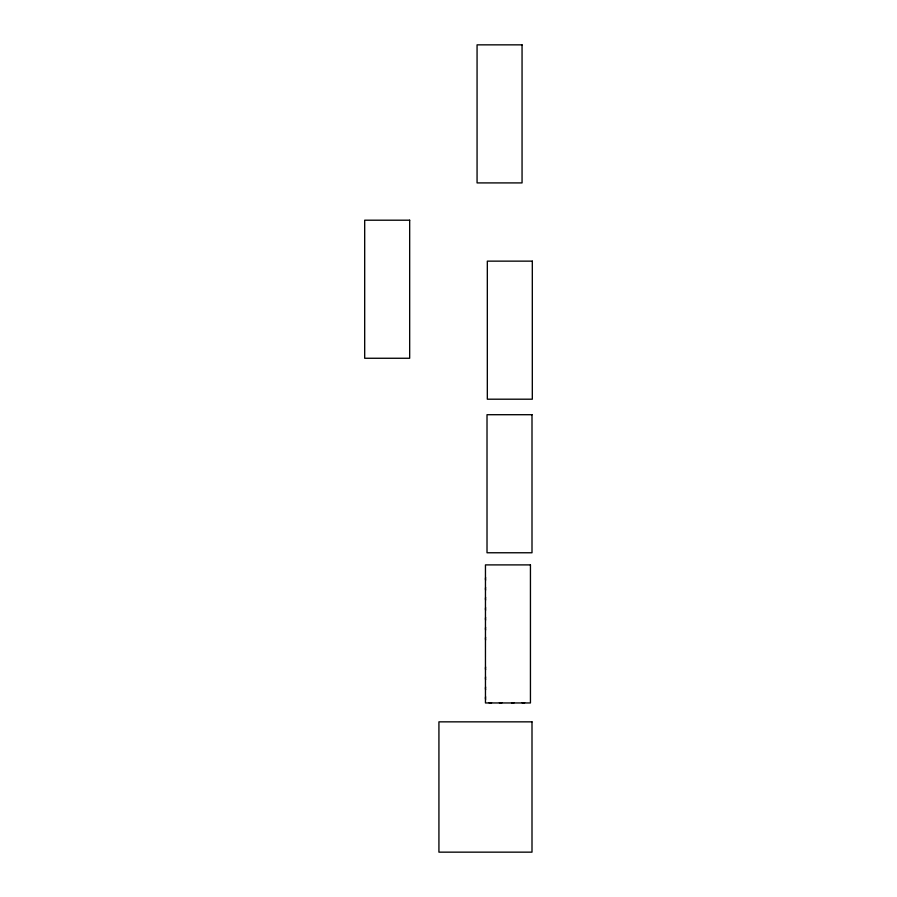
<?xml version="1.0" encoding="UTF-8"?>
<svg xmlns="http://www.w3.org/2000/svg" width="897" height="897" viewBox="0 0 897 897"><rect width="100%" height="100%" fill="white"/><g stroke="black" fill="none" stroke-linecap="round" stroke-linejoin="round"><path stroke-width="1.35" d="M524.667 702.788A4.855 4.855 0 0 1 522.144 702.788M514.071 702.788A4.855 4.855 0 0 1 511.559 702.788M501.916 702.788A4.855 4.855 0 0 1 499.394 702.788M485.636 580.135A4.855 4.855 0 0 1 485.636 577.623M485.636 590.047A4.855 4.855 0 0 1 485.636 587.546M491.578 702.788A4.855 4.855 0 0 1 489.067 702.788M485.636 699.357A4.855 4.855 0 0 1 485.636 696.846M485.636 689.614A4.855 4.855 0 0 1 485.636 687.113M485.636 679.522A4.855 4.855 0 0 1 485.636 677.022M485.636 669.611A4.855 4.855 0 0 1 485.636 667.11M485.636 600.003A4.855 4.855 0 0 1 485.636 597.503M485.636 610.184A4.855 4.855 0 0 1 485.636 607.684M485.636 620.051A4.855 4.855 0 0 1 485.636 617.54M485.636 629.952A4.855 4.855 0 0 1 485.636 627.44M485.636 639.897A4.855 4.855 0 0 1 485.636 637.397M522.054 44.85L477.069 44.85L477.069 182.91L522.054 182.91L522.054 44.85M409.671 220.202L364.687 220.202L364.687 358.262L409.671 358.262L409.671 220.202M532.313 261.139L487.329 261.139L487.329 399.199L532.313 399.199L532.313 261.139M531.999 414.706L487.015 414.706L487.015 552.765L531.999 552.765L531.999 414.706M530.441 564.897L485.456 564.897L485.456 702.956L530.441 702.956L530.441 564.897M531.999 721.85L438.925 721.85L438.925 852.15L531.999 852.15L531.999 721.85"/></g></svg>
